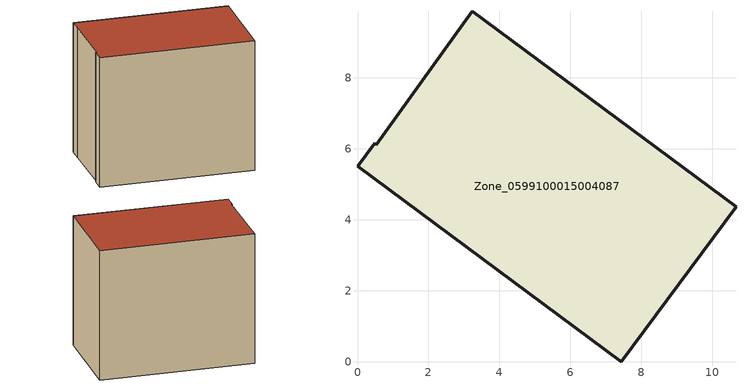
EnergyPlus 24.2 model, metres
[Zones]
Zone_0599100015004087
 floor ground (C_G): 2.72,9.17 3.23,9.87 10.66,4.37 7.43,0 0,5.5 0.49,6.16 0.53,6.11 z1
 wall outside (C_F): 0.53,6.11 0.49,6.16 0,5.5 7.43,0 10.66,4.37 3.23,9.87 2.72,9.17 0.53,6.11 z1:9.03
 roof outside (C_R): 3.23,9.87 2.72,9.17 0.53,6.11 0.49,6.16 0,5.5 7.43,0 10.66,4.37 z9.03
[BUILDING]
Pand.0599100015004087: North Axis=0; Terrain=City; Loads Convergence Tolerance Value=0.04; Temperature Convergence Tolerance Value=0.4; Solar Distribution=FullExterior; Maximum Number of Warmup Days=25; Minimum Number of Warmup Days=1
[Site:Location]
Rotterdam.The.Hague.AP_ZH_NLD Design_Conditions: Latitude=51.96; Longitude=4.45; Time Zone=1; Elevation=-4.5
[SITE:GROUNDTEMPERATURE:BUILDINGSURFACE]
18, 18, 18, 18, 18, 18, 18, 18, 18, 18, 18, 18
[MATERIAL] Thermal Absorptance=0.9; Solar Absorptance=0.7; Visible Absorptance=0.7
Name | Roughness | Thickness | Conductivity | Density | Specific Heat
G.TI.1975-1991 | MediumSmooth | 0.15 | 0.288461 | 540 | 1210
F.TI.1975-1991 | Rough | 0.3 | 0.230769 | 1920 | 840
R.TI.1975-1991 | MediumRough | 0.2 | 0.153846 | 1500 | 1000
[CONSTRUCTION]
C_G: G.TI.1975-1991
C_F: F.TI.1975-1991
C_R: R.TI.1975-1991
[ZONE]
Zone_0599100015004087: Type=1; Multiplier=1; Ceiling Height=Autocalculate; Volume=Autocalculate; Floor Area=autocalculate; Part of Total Floor Area=Yes
[ZONEINFILTRATION:DESIGNFLOWRATE]
Infil_Zone_0599100015004087: Zone or ZoneList or Space or SpaceList=Zone_0599100015004087; Schedule=AlwaysOn; Design Flow Rate Calculation Method=Flow/Area; Flow Rate per Floor Area=0.003; Constant Term Coefficient=1; Temperature Term Coefficient=0; Velocity Term Coefficient=0; Velocity Squared Term Coefficient=0
[HVACTEMPLATE:ZONE:IDEALLOADSAIRSYSTEM]
Zone_0599100015004087: Maximum Heating Supply Air Temperature=50; Minimum Cooling Supply Air Temperature=13; Maximum Heating Supply Air Humidity Ratio=0.0156; Minimum Cooling Supply Air Humidity Ratio=0.0077; Heating Limit=NoLimit; Cooling Limit=NoLimit; Dehumidification Control Type=ConstantSensibleHeatRatio; Cooling Sensible Heat Ratio=0.7; Dehumidification Setpoint=60; Humidification Control Type=None; Humidification Setpoint=30; Outdoor Air Method=None; Outdoor Air Flow Rate per Person=0.00944; Outdoor Air Flow Rate per Zone Floor Area=0; Outdoor Air Flow Rate per Zone=0; Demand Controlled Ventilation Type=None; Outdoor Air Economizer Type=NoEconomizer; Heat Recovery Type=None; Sensible Heat Recovery Effectiveness=0.7; Latent Heat Recovery Effectiveness=0.65
[ZONECONTROL:THERMOSTAT]
ThermostatControl_Zone_0599100015004087: Zone or ZoneList=Zone_0599100015004087; Control Type Schedule=DualSetpointControlType; Control 1=Thermostat_Zone_0599100015004087; Temperature Difference Between Cutout And Setpoint=0
[THERMOSTATSETPOINT:DUALSETPOINT]
Thermostat_Zone_0599100015004087: Heating Setpoint Temperature Schedule=HeatingSetpoint_Zone_0599100015004087; Cooling Setpoint Temperature Schedule=CoolingSetpoint_Zone_0599100015004087
[SCHEDULE:COMPACT]
HeatingSetpoint_Zone_0599100015004087: Through: 12/31, For: AllDays, Until: 24:00, 21
CoolingSetpoint_Zone_0599100015004087: Through: 12/31, For: AllDays, Until: 24:00, 24
DualSetpointControlType: Through: 12/31, For: AllDays, Until: 24:00, 4
AlwaysOn: Through: 12/31, For: AllDays, Until: 24:00, 1
